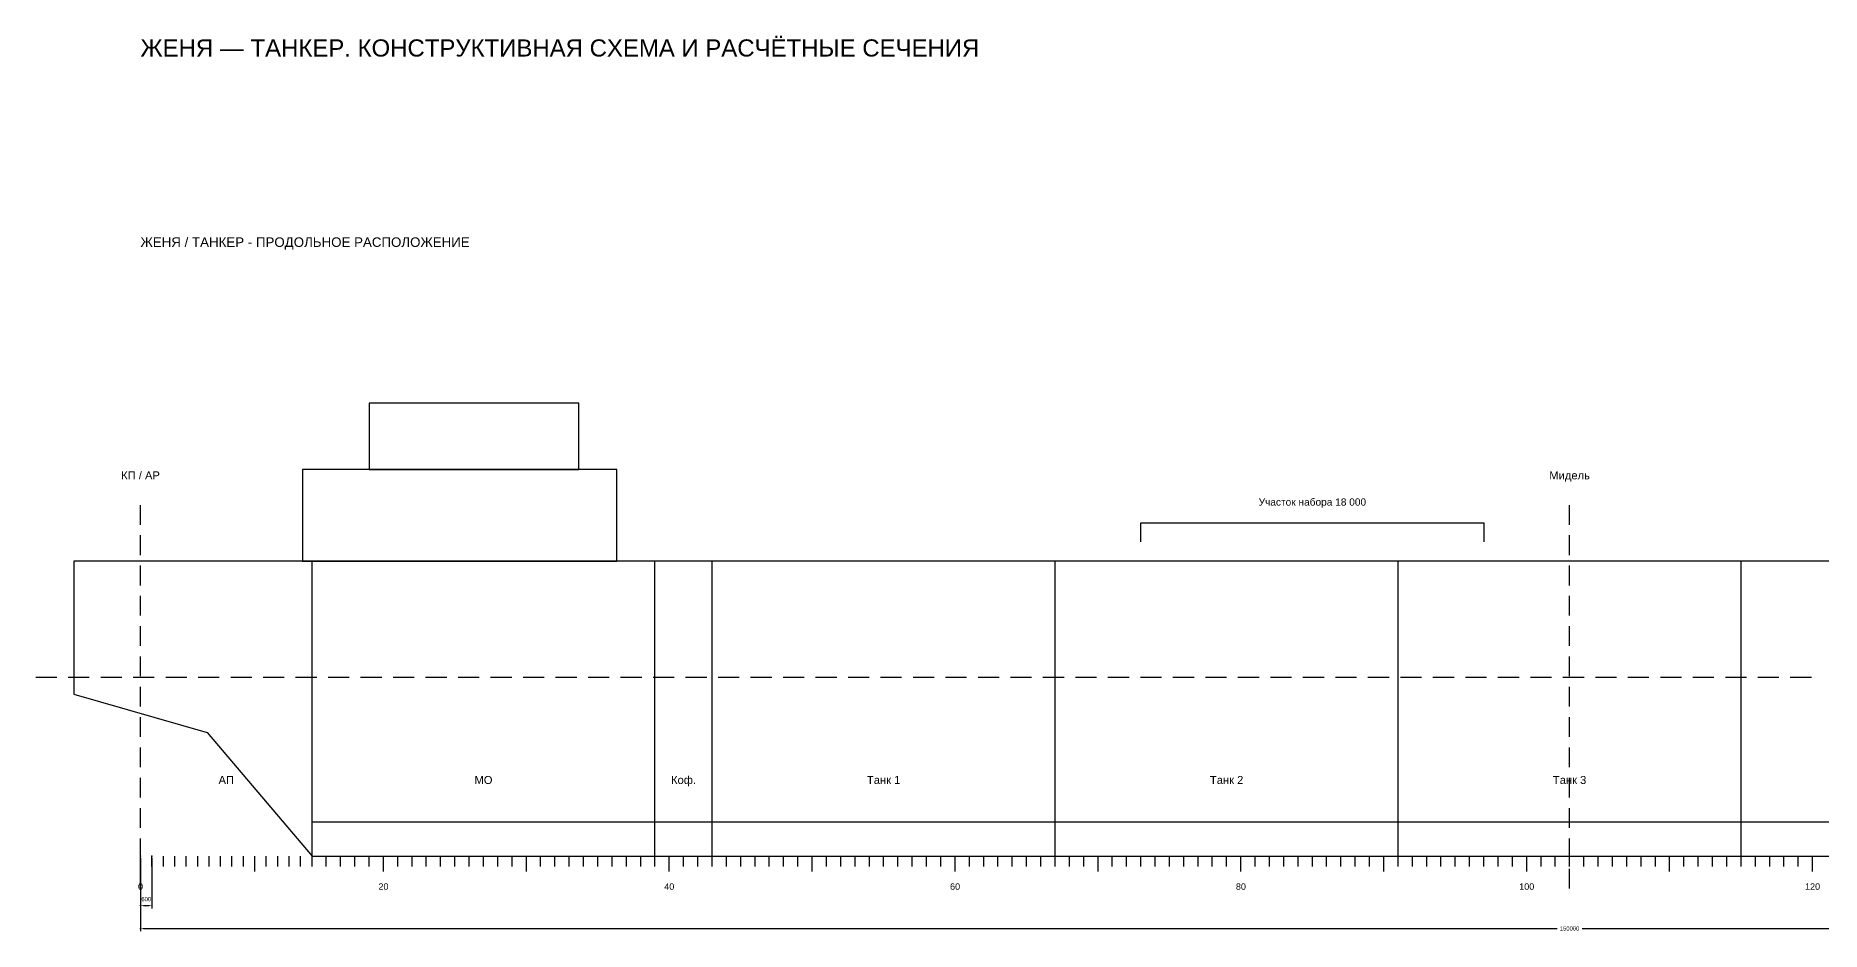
# Model space of a CAD drawing. Header units: millimetres. Extents: x -5500 to 159150, y -17410 to 188095.
# Drawn here: x -5500 to 88209, y 141050 to 188095 of the extents above; entities that cross this region are included whole.
import ezdxf
from ezdxf.enums import TextEntityAlignment as Align

# ---------------------------------------------------------------- set-up
doc = ezdxf.new("R2010")
doc.units = ezdxf.units.MM
for name, color, linetype in [('ARR_0', 7, 'Continuous'), ('ARR_BOUNDARY', 1, 'Continuous'), ('ARR_CENTER', 3, 'Continuous'), ('ARR_Defpoints', 7, 'Continuous'), ('ARR_HULL', 7, 'Continuous'), ('ARR_NOTE', 7, 'Continuous'), ('ARR_SECONDARY', 4, 'Continuous'), ('ARR_WATER', 5, 'Continuous')]:
    doc.layers.add(name, color=color, linetype=linetype)
doc.layers.add('TEXT', color=7, linetype='Continuous', lineweight=18)
doc.styles.add('RU', font='arial.ttf')
doc.styles.add('unicode', font='arial.ttf')

msp = doc.modelspace()

# ---------------------------------------------------------------- linework, layer by layer
at = {"layer": 'ARR_0', "color": 2}
for p, q in [((0, 144900), (0, 142250)), ((0, 144900), (0, 141050)), ((600, 144900), (600, 142250)), ((150, 142400), (450, 142400)), ((150, 141200), (74340, 141200)), ((75660, 141200), (149850, 141200))]:
    msp.add_line(p, q, dxfattribs=at)
at = {"layer": 'ARR_0', "color": 0, "linetype": 'ByBlock'}
for points in [[(150, 142375), (0, 142400), (150, 142425)], [(450, 142425), (600, 142400), (450, 142375)], [(150, 141175), (0, 141200), (150, 141225)]]:
    msp.add_solid(points, dxfattribs=at)
at = {"layer": 'ARR_BOUNDARY'}
for p, q in [((9000, 145000), (9000, 160500)), ((27000, 145000), (27000, 160500)), ((30000, 145000), (30000, 160500)), ((48000, 145000), (48000, 160500)), ((66000, 145000), (66000, 160500)), ((84000, 145000), (84000, 160500)), ((9000, 146800), (141000, 146800))]:
    msp.add_line(p, q, dxfattribs=at)
at = {"layer": 'ARR_CENTER'}
for p, q in [((0, 162408), (0, 163443)), ((75000, 162408), (75000, 163443)), ((0, 160815), (0, 161850)), ((75000, 160815), (75000, 161850)), ((0, 159223), (0, 160258)), ((75000, 159223), (75000, 160258)), ((0, 157631), (0, 158666)), ((75000, 157631), (75000, 158666)), ((0, 156038), (0, 157073)), ((75000, 156038), (75000, 157073)), ((0, 154446), (0, 155481)), ((75000, 154446), (75000, 155481)), ((0, 152854), (0, 153889)), ((75000, 152854), (75000, 153889)), ((0, 151262), (0, 152297)), ((75000, 151262), (75000, 152297)), ((0, 149669), (0, 150704)), ((75000, 149669), (75000, 150704)), ((0, 148077), (0, 149112)), ((75000, 148077), (75000, 149112)), ((0, 146485), (0, 147520)), ((75000, 146485), (75000, 147520)), ((0, 144892), (0, 145927)), ((75000, 144892), (75000, 145927)), ((0, 143300), (0, 144335)), ((75000, 143300), (75000, 144335))]:
    msp.add_line(p, q, dxfattribs=at)
at = {"layer": 'ARR_Defpoints'}
for p in [(0, 145000), (0, 145000), (600, 145000), (0, 142400), (0, 141200)]:
    msp.add_point(p, dxfattribs=at)
at = {"layer": 'ARR_HULL'}
for points in [[(12000, 165300), (23000, 165300), (23000, 168800), (12000, 168800)], [(8500, 160500), (25000, 160500), (25000, 165300), (8500, 165300)], [(-3500, 160500), (-3500, 153500), (3500, 151500), (9000, 145000), (146148, 145000), (152500, 160500)]]:
    msp.add_lwpolyline(points, close=True, dxfattribs=at)
at = {"layer": 'ARR_NOTE'}
msp.add_lwpolyline([(52500, 161500), (52500, 162500), (70500, 162500), (70500, 161500)], dxfattribs=at)
at = {"layer": 'ARR_SECONDARY'}
for p, q in [((0, 144200), (0, 145000)), ((600, 144450), (600, 145000)), ((1200, 144450), (1200, 145000)), ((1800, 144450), (1800, 145000)), ((2400, 144450), (2400, 145000)), ((3000, 144450), (3000, 145000)), ((3600, 144450), (3600, 145000)), ((4200, 144450), (4200, 145000)), ((4800, 144450), (4800, 145000)), ((5400, 144450), (5400, 145000)), ((6000, 144200), (6000, 145000)), ((6600, 144450), (6600, 145000)), ((7200, 144450), (7200, 145000)), ((7800, 144450), (7800, 145000)), ((8400, 144450), (8400, 145000)), ((9000, 144450), (9000, 145000)), ((9750, 144450), (9750, 145000)), ((10500, 144450), (10500, 145000)), ((11250, 144450), (11250, 145000)), ((12000, 144450), (12000, 145000)), ((12750, 144200), (12750, 145000)), ((13500, 144450), (13500, 145000)), ((14250, 144450), (14250, 145000)), ((15000, 144450), (15000, 145000)), ((15750, 144450), (15750, 145000)), ((16500, 144450), (16500, 145000)), ((17250, 144450), (17250, 145000)), ((18000, 144450), (18000, 145000)), ((18750, 144450), (18750, 145000)), ((19500, 144450), (19500, 145000)), ((20250, 144200), (20250, 145000)), ((21000, 144450), (21000, 145000)), ((21750, 144450), (21750, 145000)), ((22500, 144450), (22500, 145000)), ((23250, 144450), (23250, 145000)), ((24000, 144450), (24000, 145000)), ((24750, 144450), (24750, 145000)), ((25500, 144450), (25500, 145000)), ((26250, 144450), (26250, 145000)), ((27000, 144450), (27000, 145000)), ((27750, 144200), (27750, 145000)), ((28500, 144450), (28500, 145000)), ((29250, 144450), (29250, 145000)), ((30000, 144450), (30000, 145000)), ((30750, 144450), (30750, 145000)), ((31500, 144450), (31500, 145000)), ((32250, 144450), (32250, 145000)), ((33000, 144450), (33000, 145000)), ((33750, 144450), (33750, 145000)), ((34500, 144450), (34500, 145000)), ((35250, 144200), (35250, 145000)), ((36000, 144450), (36000, 145000)), ((36750, 144450), (36750, 145000)), ((37500, 144450), (37500, 145000)), ((38250, 144450), (38250, 145000)), ((39000, 144450), (39000, 145000)), ((39750, 144450), (39750, 145000)), ((40500, 144450), (40500, 145000)), ((41250, 144450), (41250, 145000)), ((42000, 144450), (42000, 145000)), ((42750, 144200), (42750, 145000)), ((43500, 144450), (43500, 145000)), ((44250, 144450), (44250, 145000)), ((45000, 144450), (45000, 145000)), ((45750, 144450), (45750, 145000)), ((46500, 144450), (46500, 145000)), ((47250, 144450), (47250, 145000)), ((48000, 144450), (48000, 145000)), ((48750, 144450), (48750, 145000)), ((49500, 144450), (49500, 145000)), ((50250, 144200), (50250, 145000)), ((51000, 144450), (51000, 145000)), ((51750, 144450), (51750, 145000)), ((52500, 144450), (52500, 145000)), ((53250, 144450), (53250, 145000)), ((54000, 144450), (54000, 145000)), ((54750, 144450), (54750, 145000)), ((55500, 144450), (55500, 145000)), ((56250, 144450), (56250, 145000)), ((57000, 144450), (57000, 145000)), ((57750, 144200), (57750, 145000)), ((58500, 144450), (58500, 145000)), ((59250, 144450), (59250, 145000)), ((60000, 144450), (60000, 145000)), ((60750, 144450), (60750, 145000)), ((61500, 144450), (61500, 145000)), ((62250, 144450), (62250, 145000)), ((63000, 144450), (63000, 145000)), ((63750, 144450), (63750, 145000)), ((64500, 144450), (64500, 145000)), ((65250, 144200), (65250, 145000)), ((66000, 144450), (66000, 145000)), ((66750, 144450), (66750, 145000)), ((67500, 144450), (67500, 145000)), ((68250, 144450), (68250, 145000)), ((69000, 144450), (69000, 145000)), ((69750, 144450), (69750, 145000)), ((70500, 144450), (70500, 145000)), ((71250, 144450), (71250, 145000)), ((72000, 144450), (72000, 145000)), ((72750, 144200), (72750, 145000)), ((73500, 144450), (73500, 145000)), ((74250, 144450), (74250, 145000)), ((75000, 144450), (75000, 145000)), ((75750, 144450), (75750, 145000)), ((76500, 144450), (76500, 145000)), ((77250, 144450), (77250, 145000)), ((78000, 144450), (78000, 145000)), ((78750, 144450), (78750, 145000)), ((79500, 144450), (79500, 145000)), ((80250, 144200), (80250, 145000)), ((81000, 144450), (81000, 145000)), ((81750, 144450), (81750, 145000)), ((82500, 144450), (82500, 145000)), ((83250, 144450), (83250, 145000)), ((84000, 144450), (84000, 145000)), ((84750, 144450), (84750, 145000)), ((85500, 144450), (85500, 145000)), ((86250, 144450), (86250, 145000)), ((87000, 144450), (87000, 145000)), ((87750, 144200), (87750, 145000))]:
    msp.add_line(p, q, dxfattribs=at)
at = {"layer": 'ARR_WATER'}
for p, q in [((-5500, 154400), (-4392, 154400)), ((-3795, 154400), (-2686, 154400)), ((-2089, 154400), (-981, 154400)), ((-384, 154400), (724, 154400)), ((1321, 154400), (2429, 154400)), ((3026, 154400), (4135, 154400)), ((4732, 154400), (5840, 154400)), ((6437, 154400), (7545, 154400)), ((8142, 154400), (9251, 154400)), ((9847, 154400), (10956, 154400)), ((11553, 154400), (12661, 154400)), ((13258, 154400), (14366, 154400)), ((14963, 154400), (16072, 154400)), ((16668, 154400), (17777, 154400)), ((18374, 154400), (19482, 154400)), ((20079, 154400), (21187, 154400)), ((21784, 154400), (22893, 154400)), ((23489, 154400), (24598, 154400)), ((25195, 154400), (26303, 154400)), ((26900, 154400), (28008, 154400)), ((28605, 154400), (29714, 154400)), ((30311, 154400), (31419, 154400)), ((32016, 154400), (33124, 154400)), ((33721, 154400), (34829, 154400)), ((35426, 154400), (36535, 154400)), ((37132, 154400), (38240, 154400)), ((38837, 154400), (39945, 154400)), ((40542, 154400), (41651, 154400)), ((42247, 154400), (43356, 154400)), ((43953, 154400), (45061, 154400)), ((45658, 154400), (46766, 154400)), ((47363, 154400), (48472, 154400)), ((49068, 154400), (50177, 154400)), ((50774, 154400), (51882, 154400)), ((52479, 154400), (53587, 154400)), ((54184, 154400), (55293, 154400)), ((55889, 154400), (56998, 154400)), ((57595, 154400), (58703, 154400)), ((59300, 154400), (60408, 154400)), ((61005, 154400), (62114, 154400)), ((62711, 154400), (63819, 154400)), ((64416, 154400), (65524, 154400)), ((66121, 154400), (67229, 154400)), ((67826, 154400), (68935, 154400)), ((69532, 154400), (70640, 154400)), ((71237, 154400), (72345, 154400)), ((72942, 154400), (74051, 154400)), ((74647, 154400), (75756, 154400)), ((76353, 154400), (77461, 154400)), ((78058, 154400), (79166, 154400)), ((79763, 154400), (80872, 154400)), ((81468, 154400), (82577, 154400)), ((83174, 154400), (84282, 154400)), ((84879, 154400), (85987, 154400)), ((86584, 154400), (87693, 154400))]:
    msp.add_line(p, q, dxfattribs=at)

# ---------------------------------------------------------------- texts
at = {"layer": 'ARR_0', "color": 7, "style": 'unicode'}
for s, p in [('600', (300, 142740)), ('150000', (75000, 141200))]:
    msp.add_text(s, height=220, dxfattribs=at).set_placement(p, align=Align.MIDDLE_CENTER)
at = {"layer": 'ARR_NOTE', "style": 'unicode'}
msp.add_text('ЖЕНЯ / ТАНКЕР - ПРОДОЛЬНОЕ РАСПОЛОЖЕНИЕ', height=500, dxfattribs=at).set_placement((0, 177000))
for s, height, p in [('КП / AP', 420, (0, 165000)), ('Мидель', 420, (75000, 165000)), ('Участок набора 18 000', 380, (61500, 163600)), ('АП', 420, (4500, 149000)), ('МО', 420, (18000, 149000)), ('Коф.', 420, (28500, 149000)), ('Танк 1', 420, (39000, 149000)), ('Танк 2', 420, (57000, 149000)), ('Танк 3', 420, (75000, 149000)), ('0', 340, (0, 143400)), ('20', 340, (12750, 143400)), ('40', 340, (27750, 143400)), ('60', 340, (42750, 143400)), ('80', 340, (57750, 143400)), ('100', 340, (72750, 143400)), ('120', 340, (87750, 143400))]:
    msp.add_text(s, height=height, dxfattribs=at).set_placement(p, align=Align.MIDDLE_CENTER)
at = {"layer": 'TEXT', "style": 'RU'}
msp.add_text('ЖЕНЯ — ТАНКЕР. КОНСТРУКТИВНАЯ СХЕМА И РАСЧЁТНЫЕ СЕЧЕНИЯ', height=900, dxfattribs=at).set_placement((0, 187000))

doc.saveas('drawing.dxf')
